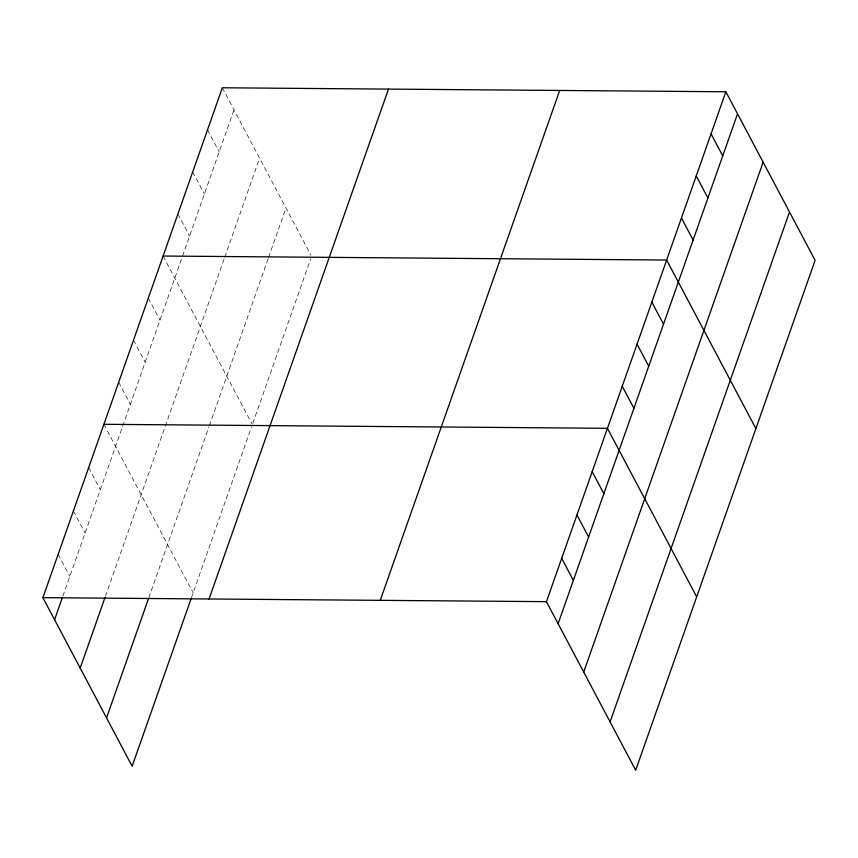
<?xml version="1.0" encoding="UTF-8"?>
<svg xmlns="http://www.w3.org/2000/svg" width="858" height="858" viewBox="0 0 858 858"><rect width="100%" height="100%" fill="white"/><g stroke="black" fill="none" stroke-linecap="round" stroke-linejoin="round"><path stroke-width="0.64" stroke-dasharray="4.29 3.22" d="M62.859 596.192L233.987 109.835M105.448 596.246L224.324 258.397M224.764 257.153L259.588 158.183M148.809 597.758L208.912 426.984M209.341 425.74L268.114 258.719M268.554 257.475L285.961 207.99M191.409 597.812L251.48 427.07M252.788 423.359L310.693 258.816M222.319 87.773L310.95 255.191M207.518 129.848L219.187 151.898M192.707 171.911L204.386 193.962M177.906 213.974L189.586 236.025M163.106 256.038L251.748 423.444M148.305 298.101L159.985 320.163M133.505 340.176L145.184 362.226M118.704 382.239L130.384 404.29M103.904 424.302L193.147 592.867M88.653 467.642L100.332 489.704M73.402 510.982L85.081 533.043M58.151 554.322L69.83 576.383"/><path stroke-width="1.29" d="M190.969 599.056L132.143 766.226L42.9 597.661L222.319 87.773L725.857 91.774L815.1 260.339L635.681 770.227L546.439 601.662L725.857 91.774M54.58 619.723L62.42 597.425M80.18 668.071L105.008 597.479M106.553 717.878L148.38 599.002M209.062 598.981L388.481 89.093M380.266 600.343L559.684 90.455M558.118 623.712L737.526 113.835M583.708 672.061L763.127 162.173M610.092 721.878L789.499 211.99M163.106 256.038L666.645 260.038L755.898 428.592M103.904 424.302L607.443 428.303L696.685 596.857M42.9 597.661L546.439 601.662M711.046 133.837L722.726 155.899M696.246 175.911L707.925 197.962M681.445 217.975L693.125 240.026M651.844 302.102L663.524 324.163M637.044 344.165L648.723 366.227M622.243 386.239L633.923 408.29M592.192 471.643L603.871 493.693M576.941 514.982L588.62 537.033M561.69 558.322L573.369 580.373"/></g></svg>
